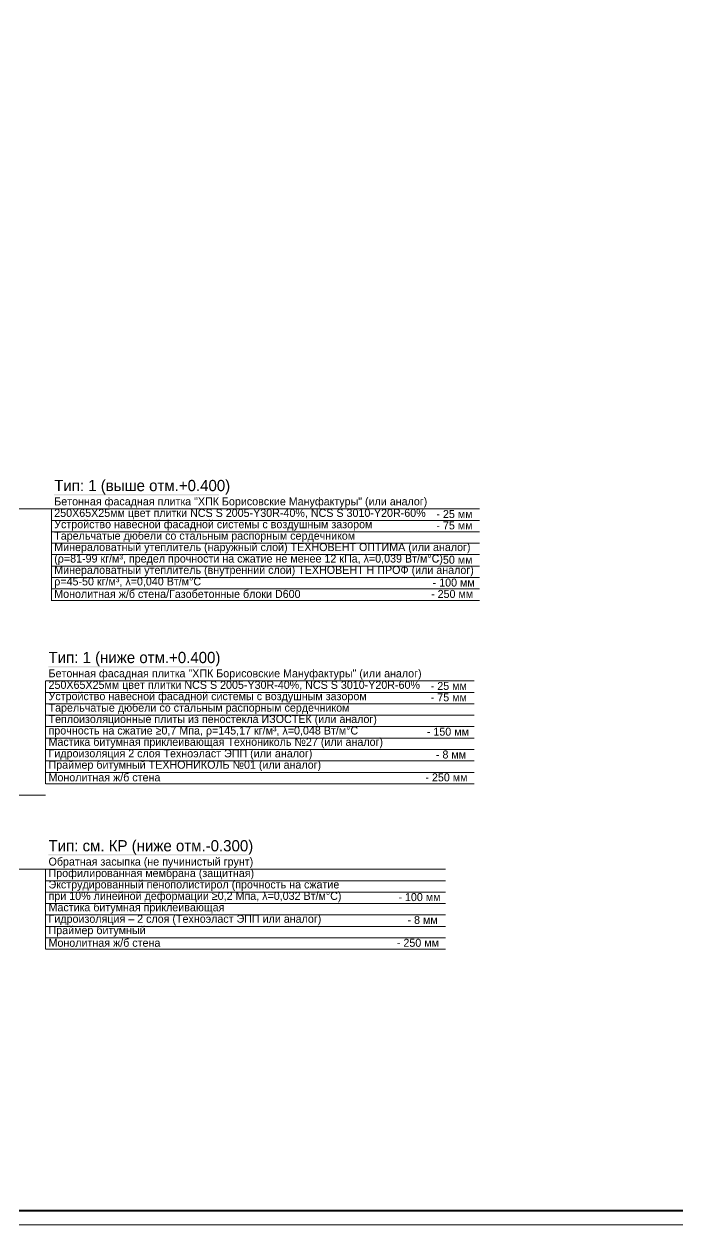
# Model space of a CAD drawing. Header units: millimetres. Extents: x -135211 to 49383, y -8033 to 228499.
# Drawn here: x 2718 to 25615, y -8033 to 34013 of the extents above; entities that cross this region are included whole.
import ezdxf

# ---------------------------------------------------------------- set-up
doc = ezdxf.new("R2010")
doc.units = ezdxf.units.MM
doc.layers.add('PDF _Геометрия', color=7, linetype='Continuous', true_color=0x1d1d1d)
doc.layers.add('PDF _Сплошная заливка', color=7, linetype='Continuous', true_color=0xffffff)
doc.layers.add('PDF _Текст', color=7, linetype='Continuous')

msp = doc.modelspace()

# ---------------------------------------------------------------- linework, layer by layer
at = {"layer": 'PDF _Геометрия', "color": 7, "lineweight": 40}
msp.add_lwpolyline([(-131209.583979415, 75559.17686692398), (44580.71092784949, 75559.17686692398), (44580.71092784949, -7533.461401820759), (-131209.583979415, -7533.461401820759)], dxfattribs=at)
at = {"layer": 'PDF _Геометрия', "color": 7, "lineweight": 9}
for points in [[(3676.143620156887, 13833.42495101358), (3676.143620156887, 17033.81878928255), (-324.5608874185127, 17033.81878928255)], [(3673.199617084465, 17035.21708041125), (18670.97535092622, 17035.21708041125)], [(3673.199617084465, 16633.0634412663), (18670.97535092622, 16633.0634412663)], [(3673.199617084465, 16235.19558343352), (18670.97535092622, 16235.19558343352)], [(3673.199617084465, 15833.04649132905), (18670.97535092622, 15833.04649132905)], [(3673.199617084465, 15435.08763678068), (18670.97535092622, 15435.08763678068)], [(3673.199617084465, 15032.93399763575), (18670.97535092622, 15032.93399763575)], [(3673.199617084465, 14634.97514308738), (18670.97535092622, 14634.97514308738)], [(3673.199617084465, 14232.82149462474), (18670.97535092622, 14232.82149462474)], [(3673.199617084465, 13834.95818383242), (18670.97535092622, 13834.95818383242)], [(3474.340735541482, 7417.172119155965), (3474.340735541482, 11015.34270296867)], [(3478.757344899379, 11013.11969528359), (18477.94650477238, 11013.11969528359)], [(3478.757344899379, 10610.92281034783), (18477.94650477238, 10610.92281034783)], [(3478.757344899379, 10213.0017184848), (18477.94650477238, 10213.0017184848)], [(3478.757344899379, 9815.085177189078), (18477.94650477238, 9815.085177189078)], [(3478.757344899379, 9412.88375099187), (18477.94650477238, 9412.88375099187)], [(3478.757344899379, 9014.967200390292), (18477.94650477238, 9014.967200390292)], [(3478.757344899379, 8612.765774193085), (18477.94650477238, 8612.765774193085)], [(3478.757344899379, 8214.849232897359), (18477.94650477238, 8214.849232897359)], [(3478.757344899379, 7812.647806700151), (18477.94650477238, 7812.647806700151)], [(3478.757344899379, 7414.731256098566), (18477.94650477238, 7414.731256098566)], [(3474.340735541482, 7015.008805908007), (595.6355794598057, 7015.008805908007)], [(3474.340735541482, 1621.855561141391), (3474.340735541482, 4424.25687479785), (-526.3288960444042, 4424.25687479785)], [(3477.832956241997, 4422.324635149475), (17477.706120157, 4422.324635149475)], [(3477.832956241997, 4020.098639295508), (17477.706120157, 4020.098639295508)], [(3477.832956241997, 3622.215034305103), (17477.706120157, 3622.215034305103)], [(3477.832956241997, 3219.984527135533), (17477.706120157, 3219.984527135533)], [(3477.832956241997, 2822.100922145136), (17477.706120157, 2822.100922145136)], [(3477.832956241997, 2419.965208070092), (17477.706120157, 2419.965208070092)], [(3477.832956241997, 2021.991330545253), (17477.706120157, 2021.991330545253)], [(3477.832956241997, 1619.855616470218), (17477.706120157, 1619.855616470218)]]:
    msp.add_lwpolyline(points, dxfattribs=at)
at = {"layer": 'PDF _Геометрия', "color": 7, "lineweight": 18}
msp.add_lwpolyline([(-133207.6304183057, -8033.30721817563), (45076.57221265367, -8033.30721817563)], dxfattribs=at)
at = {"layer": 'PDF _Сплошная заливка', "color": 7, "lineweight": 0, "transparency": 33554559}
for points in [[(3771.900231496606, 17546.70044090898), (9545.975350926165, 17546.70044090898), (3771.900231496606, 17512.89618563135), (9545.975350926165, 17512.89618563135)], [(3569.062940148608, 11528.87339596948), (9309.076312464633, 11528.87339596948), (3569.062940148608, 11495.03557560018), (9309.076312464633, 11495.03557560018)], [(3570.185532615607, 4937.401205837218), (10546.21573554157, 4937.401205837218), (3570.185532615607, 4903.53234108215), (10546.21573554157, 4903.53234108215)]]:
    msp.add_solid(points, dxfattribs=at)

# ---------------------------------------------------------------- texts
at = {"layer": 'PDF _Текст', "attachment_point": 4, "style": ''}
for s, insert, char_height in [('Тип: 1 (выше отм.+0.400)', (3775.793012558948, 17795.65875463959), 393.1484823330473), ('Бетонная фасадная плитка "ХПК Борисовские Мануфактуры" (или аналог)', (3775.793012558948, 17258.05457814123), 280.2619680032936), ('250Х65Х25мм цвет плитки NCS S 2005-Y30R-40%, NCS S 3010-Y20R-60%', (3775.793012558948, 16855.89571782976), 280.2619680032936), ('- 25 мм', (17157.05646229952, 16855.89571782976), 280.2619680032936), ('Устройство навесной фасадной системы с воздушным зазором', (3775.793012558948, 16457.9742336391), 280.2619680032936), ('- 75 мм', (17157.05646229952, 16457.96992736256), 280.2619680032936), ('Тарельчатые дюбели со стальным распорным сердечником', (3775.793012558948, 16055.81537332763), 280.2619680032936), ('Минераловатный утеплитель (наружный слой) ТЕХНОВЕНТ ОПТИМА (или аналог)', (3775.793012558948, 15657.88958286043), 280.2619680032936), ('(ρ=81-99 кг/м³, предел прочности на сжатие не менее 12 кПа, λ=0,039 Вт/м°С)', (3775.793012558948, 15255.73072254896), 280.2619680032936), ('- 50 мм', (17157.05646229952, 15255.73072254896), 280.2619680032936), ('Минераловатный утеплитель (внутренний слой) ТЕХНОВЕНТ Н ПРОФ (или аналог)', (3775.793012558948, 14857.80493208175), 280.2619680032936), ('ρ=45-50 кг/м³, λ=0,040 Вт/м°С', (3775.793012558948, 14455.64607177028), 280.2619680032936), ('- 100 мм', (17025.81837829761, 14455.64607177028), 280.2619680032936), ('Монолитная ж/б стена/Газобетонные блоки D600', (3775.793012558948, 14057.72028130308), 280.2619680032936), ('- 250 мм', (16970.78416404562, 14057.72028130308), 280.2619680032936), ('Тип: 1 (ниже отм.+0.400)', (3576.825811048795, 11775.98797832995), 393.1484823330473), ('Бетонная фасадная плитка "ХПК Борисовские Мануфактуры" (или аналог)', (3576.825811048795, 11238.38380183161), 280.2619680032936), ('250Х65Х25мм цвет плитки NCS S 2005-Y30R-40%, NCS S 3010-Y20R-60%', (3576.834423601918, 10836.22494152013), 280.2619680032936), ('- 25 мм', (16958.08926078936, 10836.22924779668), 280.2619680032936), ('Устройство навесной фасадной системы с воздушным зазором', (3576.843036154984, 10438.29915105293), 280.2619680032936), ('- 75 мм', (16958.08926078936, 10438.30345732948), 280.2619680032936), ('Тарельчатые дюбели со стальным распорным сердечником', (3576.843036154984, 10036.14029074146), 280.2619680032936), ('Теплоизоляционные плиты из пеностекла ИЗОСТЕК (или аналог)', (3576.834423601918, 9638.218806550802), 280.2619680032936), ('прочность на сжатие ≥0,7 Мпа, ρ=145,17 кг/м³, λ=0,048 Вт/м°С', (3576.843036154984, 9236.055639962782), 280.2619680032936), ('- 150 мм', (16822.63102577283, 9236.064252515876), 280.2619680032936), ('Мастика битумная приклеивающая Технониколь №27 (или аналог)', (3576.851648708078, 8838.134155772124), 280.2619680032936), ('Гидроизоляция 2 слоя Техноэласт ЭПП (или аналог)', (3576.851648708078, 8435.975295460656), 280.2619680032936), ('- 8 мм', (17140.12418292245, 8435.983908013746), 280.2619680032936), ('Праймер битумный ТЕХНОНИКОЛЬ №01 (или аналог)', (3576.851648708078, 8038.04950499345), 280.2619680032936), ('Монолитная ж/б стена', (3576.851648708078, 7635.890644681981), 280.2619680032936), ('- 250 мм', (16771.83418764165, 7635.899257235072), 280.2619680032936), ('Тип: см. КР (ниже отм.-0.300)', (3576.825811048795, 5184.835547938213), 393.1484823330473), ('Обратная засыпка (не пучинистый грунт)', (3576.825811048795, 4647.231371439863), 280.2619680032936), ('Профилированная мембрана (защитная)', (3576.825811048795, 4245.072511128389), 280.2619680032936), ('Экструдированный пенополистирол (прочность на сжатие', (3576.825811048795, 3847.153180075999), 280.2619680032936), ('при 10% линейной деформации ≥0,2 Мпа, λ=0,032 Вт/м°С)', (3576.825811048795, 3445.000779179353), 280.2619680032936), ('- 100 мм', (15827.82946843447, 3445.000779179353), 280.2619680032936), ('Мастика битумная приклеивающая', (3576.825811048795, 3047.074988712146), 280.2619680032936), ('Гидроизоляция – 2 слоя (Техноэласт ЭПП или аналог)', (3576.825811048795, 2644.920434677223), 280.2619680032936), ('- 8 мм', (16145.32262558406, 2644.920434677223), 280.2619680032936), ('Праймер битумный', (3576.825811048795, 2246.994644210018), 280.2619680032936), ('Монолитная ж/б стена', (3576.825811048795, 1844.840090175089), 280.2619680032936), ('- 250 мм', (15772.79525418245, 1844.840090175089), 280.2619680032936)]:
    msp.add_mtext(s, dxfattribs=dict(at, insert=insert, char_height=char_height))

doc.saveas('drawing.dxf')
